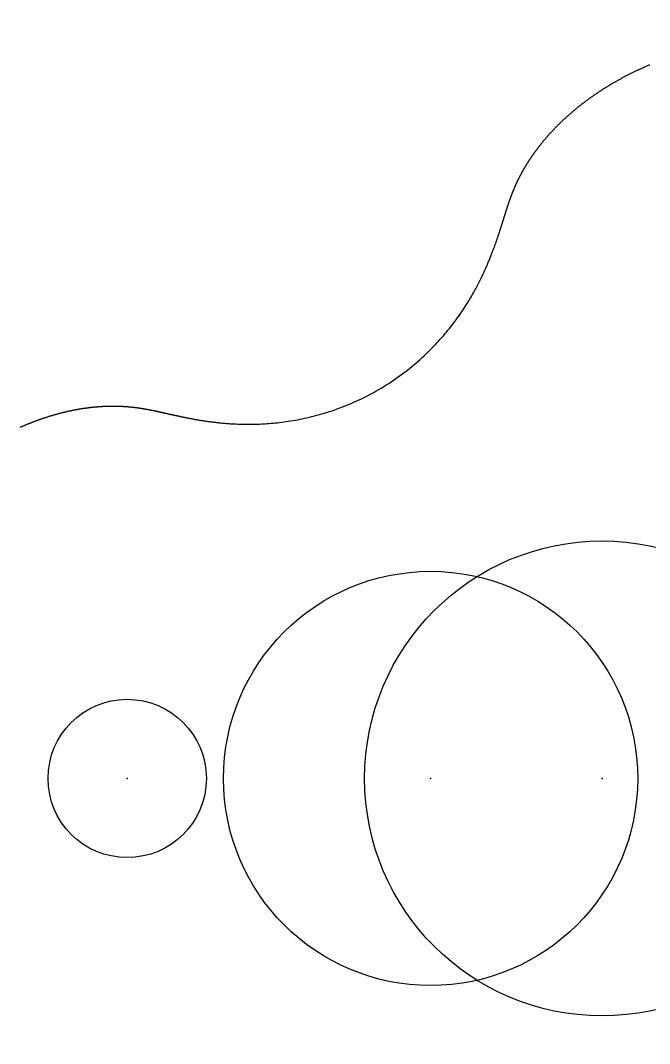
# Model space of a CAD drawing. Header units: metres. Extents: x -1 to 1, y -1 to 1.
# Drawn here: x -0.297 to 0.159, y -0.192 to 0.549 of the extents above; entities that cross this region are included whole.
import ezdxf

# ---------------------------------------------------------------- set-up
doc = ezdxf.new("R2010")
doc.units = ezdxf.units.M

msp = doc.modelspace()

# ---------------------------------------------------------------- linework, layer by layer
at = {"color": 1}
msp.add_lwpolyline([(-0.29716, 0.25441), (-0.29674, 0.2546), (-0.29631, 0.25479), (-0.29589, 0.25497), (-0.29547, 0.25515), (-0.29505, 0.25533), (-0.29463, 0.25551), (-0.29421, 0.25569), (-0.29379, 0.25587), (-0.29337, 0.25605), (-0.29295, 0.25622), (-0.29254, 0.25639), (-0.29212, 0.25657), (-0.2917, 0.25674), (-0.29129, 0.25691), (-0.29087, 0.25707), (-0.29046, 0.25724), (-0.29004, 0.25741), (-0.28963, 0.25757), (-0.28922, 0.25773), (-0.28881, 0.25789), (-0.2884, 0.25805), (-0.28799, 0.25821), (-0.28758, 0.25837), (-0.28717, 0.25852), (-0.28676, 0.25868), (-0.28635, 0.25883), (-0.28594, 0.25898), (-0.28554, 0.25914), (-0.28513, 0.25928), (-0.28473, 0.25943), (-0.28432, 0.25958), (-0.28392, 0.25972), (-0.28352, 0.25987), (-0.28311, 0.26001), (-0.28271, 0.26015), (-0.28231, 0.26029), (-0.28191, 0.26043), (-0.28151, 0.26057), (-0.28111, 0.26071), (-0.28072, 0.26084), (-0.28032, 0.26098), (-0.27992, 0.26111), (-0.27953, 0.26124), (-0.27913, 0.26137), (-0.27874, 0.2615), (-0.27834, 0.26163), (-0.27795, 0.26175), (-0.27756, 0.26188), (-0.27717, 0.262), (-0.27678, 0.26213), (-0.27639, 0.26225), (-0.276, 0.26237), (-0.27561, 0.26249), (-0.27523, 0.26261), (-0.27484, 0.26272), (-0.27446, 0.26284), (-0.27407, 0.26295), (-0.27369, 0.26307), (-0.2733, 0.26318), (-0.27292, 0.26329), (-0.27254, 0.2634), (-0.27216, 0.26351), (-0.27178, 0.26362), (-0.2714, 0.26372), (-0.27102, 0.26383), (-0.27065, 0.26393), (-0.27027, 0.26404), (-0.2699, 0.26414), (-0.26952, 0.26424), (-0.26915, 0.26434), (-0.26878, 0.26444), (-0.2684, 0.26453), (-0.26803, 0.26463), (-0.26766, 0.26473), (-0.26729, 0.26482), (-0.26692, 0.26491), (-0.26656, 0.26501), (-0.26619, 0.2651), (-0.26582, 0.26519), (-0.26546, 0.26527), (-0.2651, 0.26536), (-0.26473, 0.26545), (-0.26437, 0.26553), (-0.26401, 0.26562), (-0.26365, 0.2657), (-0.26329, 0.26579), (-0.26293, 0.26587), (-0.26257, 0.26595), (-0.26222, 0.26603), (-0.26186, 0.26611), (-0.26151, 0.26618), (-0.26115, 0.26626), (-0.2608, 0.26633), (-0.26045, 0.26641), (-0.2601, 0.26648), (-0.25975, 0.26655), (-0.2594, 0.26663), (-0.25905, 0.2667), (-0.2587, 0.26677), (-0.25836, 0.26683), (-0.25801, 0.2669), (-0.25767, 0.26697), (-0.25732, 0.26703), (-0.25698, 0.2671), (-0.25664, 0.26716), (-0.2563, 0.26722), (-0.25596, 0.26729), (-0.25562, 0.26735), (-0.25528, 0.26741), (-0.25494, 0.26747), (-0.25461, 0.26752), (-0.25427, 0.26758), (-0.25394, 0.26764), (-0.25361, 0.26769), (-0.25327, 0.26775), (-0.25294, 0.2678), (-0.25261, 0.26785), (-0.25228, 0.26791), (-0.25196, 0.26796), (-0.25163, 0.26801), (-0.2513, 0.26806), (-0.25098, 0.26811), (-0.25065, 0.26815), (-0.25033, 0.2682), (-0.25001, 0.26825), (-0.24969, 0.26829), (-0.24937, 0.26834), (-0.24905, 0.26838), (-0.24873, 0.26842), (-0.24841, 0.26846), (-0.24809, 0.2685), (-0.24778, 0.26854), (-0.24746, 0.26858), (-0.24715, 0.26862), (-0.24684, 0.26866), (-0.24653, 0.2687), (-0.24622, 0.26873), (-0.24591, 0.26877), (-0.2456, 0.2688), (-0.24529, 0.26884), (-0.24499, 0.26887), (-0.24468, 0.2689), (-0.24438, 0.26894), (-0.24407, 0.26897), (-0.24377, 0.269), (-0.24347, 0.26903), (-0.24317, 0.26906), (-0.24287, 0.26908), (-0.24257, 0.26911), (-0.24227, 0.26914), (-0.24198, 0.26916), (-0.24168, 0.26919), (-0.24139, 0.26921), (-0.24109, 0.26924), (-0.2408, 0.26926), (-0.24051, 0.26928), (-0.24022, 0.26931), (-0.23993, 0.26933), (-0.23964, 0.26935), (-0.23935, 0.26937), (-0.23907, 0.26939), (-0.23878, 0.2694), (-0.2385, 0.26942), (-0.23821, 0.26944), (-0.23793, 0.26946), (-0.23765, 0.26947), (-0.23737, 0.26949), (-0.23709, 0.2695), (-0.23681, 0.26952), (-0.23653, 0.26953), (-0.23626, 0.26954), (-0.23598, 0.26956), (-0.2357, 0.26957), (-0.23543, 0.26958), (-0.23516, 0.26959), (-0.23489, 0.2696), (-0.23462, 0.26961), (-0.23435, 0.26962), (-0.23408, 0.26963), (-0.23381, 0.26963), (-0.23354, 0.26964), (-0.23328, 0.26965), (-0.23301, 0.26965), (-0.23275, 0.26966), (-0.23248, 0.26966), (-0.23222, 0.26967), (-0.23196, 0.26967), (-0.2317, 0.26968), (-0.23144, 0.26968), (-0.23118, 0.26968), (-0.23092, 0.26968), (-0.23067, 0.26969), (-0.23041, 0.26969), (-0.23015, 0.26969), (-0.2299, 0.26969), (-0.22965, 0.26969), (-0.2294, 0.26969), (-0.22914, 0.26968), (-0.22889, 0.26968), (-0.22864, 0.26968), (-0.2284, 0.26968), (-0.22815, 0.26967), (-0.2279, 0.26967), (-0.22765, 0.26967), (-0.22741, 0.26966), (-0.22717, 0.26966), (-0.22692, 0.26965), (-0.22668, 0.26964), (-0.22644, 0.26964), (-0.2262, 0.26963), (-0.22596, 0.26962), (-0.22572, 0.26962), (-0.22548, 0.26961), (-0.22524, 0.2696), (-0.22501, 0.26959), (-0.22477, 0.26958), (-0.22453, 0.26957), (-0.2243, 0.26956), (-0.22407, 0.26955), (-0.22383, 0.26954), (-0.2236, 0.26953), (-0.22337, 0.26952), (-0.22314, 0.26951), (-0.22291, 0.26949), (-0.22268, 0.26948), (-0.22245, 0.26947), (-0.22223, 0.26945), (-0.222, 0.26944), (-0.22178, 0.26943), (-0.22155, 0.26941), (-0.22133, 0.2694), (-0.2211, 0.26938), (-0.22088, 0.26937), (-0.22066, 0.26935), (-0.22044, 0.26933), (-0.22022, 0.26932), (-0.22, 0.2693), (-0.21978, 0.26928), (-0.21956, 0.26926), (-0.21934, 0.26925), (-0.21912, 0.26923), (-0.2189, 0.26921), (-0.21869, 0.26919), (-0.21847, 0.26917), (-0.21826, 0.26915), (-0.21804, 0.26913), (-0.21783, 0.26911), (-0.21762, 0.26909), (-0.2174, 0.26907), (-0.21719, 0.26905), (-0.21698, 0.26903), (-0.21677, 0.26901), (-0.21656, 0.26899), (-0.21635, 0.26896), (-0.21614, 0.26894), (-0.21593, 0.26892), (-0.21572, 0.2689), (-0.21551, 0.26887), (-0.21531, 0.26885), (-0.2151, 0.26882), (-0.21489, 0.2688), (-0.21469, 0.26878), (-0.21448, 0.26875), (-0.21428, 0.26873), (-0.21407, 0.2687), (-0.21387, 0.26868), (-0.21366, 0.26865), (-0.21346, 0.26862), (-0.21326, 0.2686), (-0.21305, 0.26857), (-0.21285, 0.26854), (-0.21265, 0.26852), (-0.21245, 0.26849), (-0.21224, 0.26846), (-0.21204, 0.26843), (-0.21184, 0.2684), (-0.21164, 0.26838), (-0.21144, 0.26835), (-0.21124, 0.26832), (-0.21104, 0.26829), (-0.21084, 0.26826), (-0.21064, 0.26823), (-0.21044, 0.2682), (-0.21024, 0.26817), (-0.21004, 0.26814), (-0.20984, 0.26811), (-0.20964, 0.26808), (-0.20944, 0.26805), (-0.20924, 0.26801), (-0.20904, 0.26798), (-0.20884, 0.26795), (-0.20864, 0.26792), (-0.20844, 0.26788), (-0.20824, 0.26785), (-0.20804, 0.26782), (-0.20784, 0.26778), (-0.20764, 0.26775), (-0.20744, 0.26772), (-0.20724, 0.26768), (-0.20704, 0.26765), (-0.20684, 0.26761), (-0.20664, 0.26758), (-0.20644, 0.26754), (-0.20623, 0.2675), (-0.20603, 0.26747), (-0.20583, 0.26743), (-0.20563, 0.2674), (-0.20542, 0.26736), (-0.20522, 0.26732), (-0.20502, 0.26728), (-0.20481, 0.26724), (-0.20461, 0.26721), (-0.2044, 0.26717), (-0.2042, 0.26713), (-0.20399, 0.26709), (-0.20379, 0.26705), (-0.20358, 0.26701), (-0.20337, 0.26697), (-0.20316, 0.26693), (-0.20295, 0.26689), (-0.20274, 0.26685), (-0.20253, 0.2668), (-0.20232, 0.26676), (-0.20211, 0.26672), (-0.20189, 0.26668), (-0.20168, 0.26663), (-0.20146, 0.26659), (-0.20125, 0.26654), (-0.20103, 0.2665), (-0.20081, 0.26646), (-0.20059, 0.26641), (-0.20037, 0.26636), (-0.20015, 0.26632), (-0.19993, 0.26627), (-0.19971, 0.26622), (-0.19948, 0.26618), (-0.19925, 0.26613), (-0.19903, 0.26608), (-0.1988, 0.26603), (-0.19857, 0.26598), (-0.19834, 0.26593), (-0.1981, 0.26588), (-0.19787, 0.26583), (-0.19763, 0.26578), (-0.19739, 0.26573), (-0.19715, 0.26568), (-0.19691, 0.26562), (-0.19667, 0.26557), (-0.19642, 0.26552), (-0.19618, 0.26546), (-0.19593, 0.26541), (-0.19568, 0.26535), (-0.19542, 0.2653), (-0.19517, 0.26524), (-0.19491, 0.26518), (-0.19465, 0.26513), (-0.19439, 0.26507), (-0.19413, 0.26501), (-0.19386, 0.26495), (-0.19359, 0.26489), (-0.19332, 0.26483), (-0.19305, 0.26477), (-0.19277, 0.26471), (-0.19249, 0.26464), (-0.19221, 0.26458), (-0.19192, 0.26452), (-0.19164, 0.26445), (-0.19135, 0.26439), (-0.19105, 0.26432), (-0.19076, 0.26425), (-0.19046, 0.26419), (-0.19015, 0.26412), (-0.18985, 0.26405), (-0.18954, 0.26398), (-0.18922, 0.26391), (-0.18891, 0.26384), (-0.18859, 0.26377), (-0.18826, 0.26369), (-0.18793, 0.26362), (-0.1876, 0.26355), (-0.18727, 0.26347), (-0.18693, 0.2634), (-0.18658, 0.26332), (-0.18623, 0.26324), (-0.18588, 0.26316), (-0.18552, 0.26309), (-0.18516, 0.26301), (-0.18479, 0.26293), (-0.18442, 0.26284), (-0.18405, 0.26276), (-0.18366, 0.26268), (-0.18328, 0.2626), (-0.18289, 0.26251), (-0.18249, 0.26243), (-0.18209, 0.26234), (-0.18168, 0.26225), (-0.18126, 0.26217), (-0.18084, 0.26208), (-0.18042, 0.26199), (-0.17999, 0.2619), (-0.17955, 0.26181), (-0.1791, 0.26172), (-0.17865, 0.26162), (-0.1782, 0.26153), (-0.17773, 0.26144), (-0.17726, 0.26134), (-0.17678, 0.26125), (-0.1763, 0.26115), (-0.1758, 0.26105), (-0.1753, 0.26095), (-0.17479, 0.26086), (-0.17428, 0.26076), (-0.17375, 0.26066), (-0.17322, 0.26056), (-0.17268, 0.26046), (-0.17213, 0.26036), (-0.17157, 0.26025), (-0.17101, 0.26015), (-0.17043, 0.26005), (-0.16985, 0.25995), (-0.16925, 0.25984), (-0.16865, 0.25974), (-0.16803, 0.25964), (-0.16741, 0.25953), (-0.16677, 0.25943), (-0.16613, 0.25933), (-0.16547, 0.25922), (-0.16481, 0.25912), (-0.16413, 0.25901), (-0.16344, 0.25891), (-0.16274, 0.25881), (-0.16203, 0.2587), (-0.1613, 0.2586), (-0.16056, 0.2585), (-0.15981, 0.2584), (-0.15905, 0.2583), (-0.15828, 0.2582), (-0.15749, 0.2581), (-0.15669, 0.258), (-0.15587, 0.25791), (-0.15504, 0.25781), (-0.1542, 0.25772), (-0.15334, 0.25763), (-0.15247, 0.25754), (-0.15158, 0.25745), (-0.15068, 0.25737), (-0.14976, 0.25729), (-0.14883, 0.25721), (-0.14788, 0.25713), (-0.14691, 0.25706), (-0.14593, 0.25699), (-0.14493, 0.25692), (-0.14392, 0.25686), (-0.14289, 0.2568), (-0.14183, 0.25675), (-0.14077, 0.2567), (-0.13968, 0.25665), (-0.13858, 0.25661), (-0.13746, 0.25658), (-0.13632, 0.25655), (-0.13516, 0.25653), (-0.13398, 0.25651), (-0.13278, 0.2565), (-0.13157, 0.2565), (-0.13033, 0.2565), (-0.12908, 0.25652), (-0.1278, 0.25654), (-0.12651, 0.25657), (-0.12519, 0.25661), (-0.12386, 0.25666), (-0.1225, 0.25672), (-0.12113, 0.25679), (-0.11973, 0.25687), (-0.11832, 0.25697), (-0.11688, 0.25707), (-0.11543, 0.25719), (-0.11395, 0.25732), (-0.11246, 0.25746), (-0.11094, 0.25762), (-0.10941, 0.25779), (-0.10785, 0.25798), (-0.10628, 0.25818), (-0.10468, 0.2584), (-0.10307, 0.25864), (-0.10144, 0.25889), (-0.09979, 0.25917), (-0.09812, 0.25946), (-0.09644, 0.25976), (-0.09474, 0.26009), (-0.09302, 0.26044), (-0.09128, 0.26081), (-0.08953, 0.2612), (-0.08777, 0.26161), (-0.08599, 0.26204), (-0.08419, 0.26249), (-0.08239, 0.26297), (-0.08057, 0.26347), (-0.07874, 0.26399), (-0.07689, 0.26454), (-0.07504, 0.26511), (-0.07318, 0.2657), (-0.07132, 0.26632), (-0.06944, 0.26696), (-0.06756, 0.26763), (-0.06567, 0.26833), (-0.06378, 0.26905), (-0.06189, 0.26979), (-0.06, 0.27056), (-0.0581, 0.27135), (-0.0562, 0.27217), (-0.05431, 0.27302), (-0.05242, 0.27388), (-0.05053, 0.27478), (-0.04865, 0.27569), (-0.04677, 0.27664), (-0.0449, 0.2776), (-0.04304, 0.27859), (-0.04119, 0.2796), (-0.03935, 0.28063), (-0.03752, 0.28168), (-0.0357, 0.28276), (-0.03389, 0.28385), (-0.0321, 0.28496), (-0.03033, 0.2861), (-0.02857, 0.28725), (-0.02683, 0.28842), (-0.02511, 0.2896), (-0.02341, 0.2908), (-0.02172, 0.29202), (-0.02006, 0.29324), (-0.01842, 0.29449), (-0.0168, 0.29574), (-0.0152, 0.297), (-0.01363, 0.29828), (-0.01208, 0.29956), (-0.01056, 0.30086), (-0.00905, 0.30216), (-0.00758, 0.30346), (-0.00613, 0.30477), (-0.0047, 0.30609), (-0.0033, 0.30741), (-0.00193, 0.30874), (-0.00058, 0.31006), (0.00075, 0.31139), (0.00204, 0.31271), (0.00331, 0.31404), (0.00456, 0.31536), (0.00578, 0.31669), (0.00697, 0.31801), (0.00813, 0.31932), (0.00928, 0.32063), (0.01039, 0.32194), (0.01148, 0.32324), (0.01255, 0.32453), (0.01359, 0.32582), (0.01461, 0.3271), (0.0156, 0.32837), (0.01657, 0.32964), (0.01751, 0.33089), (0.01844, 0.33214), (0.01934, 0.33337), (0.02022, 0.3346), (0.02107, 0.33582), (0.02191, 0.33702), (0.02272, 0.33821), (0.02351, 0.3394), (0.02429, 0.34057), (0.02504, 0.34172), (0.02577, 0.34287), (0.02649, 0.344), (0.02719, 0.34513), (0.02786, 0.34623), (0.02852, 0.34733), (0.02917, 0.34841), (0.02979, 0.34948), (0.03041, 0.35054), (0.031, 0.35159), (0.03158, 0.35262), (0.03214, 0.35363), (0.03269, 0.35464), (0.03323, 0.35563), (0.03375, 0.35661), (0.03425, 0.35758), (0.03475, 0.35853), (0.03523, 0.35947), (0.0357, 0.3604), (0.03615, 0.36131), (0.0366, 0.36221), (0.03703, 0.3631), (0.03745, 0.36398), (0.03786, 0.36484), (0.03827, 0.36569), (0.03866, 0.36653), (0.03904, 0.36736), (0.03941, 0.36817), (0.03977, 0.36898), (0.04012, 0.36977), (0.04046, 0.37055), (0.0408, 0.37131), (0.04113, 0.37207), (0.04144, 0.37282), (0.04176, 0.37355), (0.04206, 0.37427), (0.04235, 0.37499), (0.04264, 0.37569), (0.04293, 0.37638), (0.0432, 0.37706), (0.04347, 0.37773), (0.04373, 0.37839), (0.04399, 0.37904), (0.04424, 0.37969), (0.04448, 0.38032), (0.04472, 0.38094), (0.04496, 0.38155), (0.04519, 0.38216), (0.04541, 0.38275), (0.04563, 0.38334), (0.04584, 0.38392), (0.04605, 0.38448), (0.04626, 0.38504), (0.04646, 0.3856), (0.04665, 0.38614), (0.04684, 0.38668), (0.04703, 0.38721), (0.04722, 0.38773), (0.0474, 0.38824), (0.04757, 0.38874), (0.04775, 0.38924), (0.04792, 0.38973), (0.04808, 0.39022), (0.04825, 0.39069), (0.04841, 0.39116), (0.04856, 0.39163), (0.04872, 0.39209), (0.04887, 0.39254), (0.04902, 0.39298), (0.04916, 0.39342), (0.04931, 0.39385), (0.04945, 0.39428), (0.04959, 0.3947), (0.04972, 0.39511), (0.04986, 0.39552), (0.04999, 0.39592), (0.05012, 0.39632), (0.05024, 0.39672), (0.05037, 0.3971), (0.05049, 0.39749), (0.05061, 0.39786), (0.05073, 0.39824), (0.05085, 0.39861), (0.05097, 0.39897), (0.05108, 0.39933), (0.05119, 0.39968), (0.0513, 0.40003), (0.05141, 0.40038), (0.05152, 0.40072), (0.05163, 0.40106), (0.05173, 0.40139), (0.05184, 0.40172), (0.05194, 0.40204), (0.05204, 0.40237), (0.05214, 0.40268), (0.05224, 0.403), (0.05234, 0.40331), (0.05243, 0.40362), (0.05253, 0.40392), (0.05262, 0.40422), (0.05271, 0.40452), (0.0528, 0.40481), (0.0529, 0.4051), (0.05299, 0.40539), (0.05307, 0.40568), (0.05316, 0.40596), (0.05325, 0.40624), (0.05334, 0.40651), (0.05342, 0.40679), (0.05351, 0.40706), (0.05359, 0.40733), (0.05367, 0.40759), (0.05376, 0.40786), (0.05384, 0.40812), (0.05392, 0.40838), (0.054, 0.40863), (0.05408, 0.40889), (0.05416, 0.40914), (0.05424, 0.40939), (0.05432, 0.40964), (0.05439, 0.40988), (0.05447, 0.41012), (0.05455, 0.41037), (0.05462, 0.41061), (0.0547, 0.41084), (0.05477, 0.41108), (0.05485, 0.41131), (0.05492, 0.41155), (0.055, 0.41178), (0.05507, 0.41201), (0.05514, 0.41223), (0.05522, 0.41246), (0.05529, 0.41268), (0.05536, 0.41291), (0.05543, 0.41313), (0.05551, 0.41335), (0.05558, 0.41357), (0.05565, 0.41379), (0.05572, 0.414), (0.05579, 0.41422), (0.05586, 0.41443), (0.05593, 0.41464), (0.056, 0.41486), (0.05607, 0.41507), (0.05614, 0.41528), (0.05621, 0.41548), (0.05628, 0.41569), (0.05635, 0.4159), (0.05642, 0.4161), (0.05649, 0.41631), (0.05656, 0.41651), (0.05663, 0.41671), (0.0567, 0.41692), (0.05677, 0.41712), (0.05684, 0.41732), (0.0569, 0.41752), (0.05697, 0.41772), (0.05704, 0.41792), (0.05711, 0.41811), (0.05718, 0.41831), (0.05725, 0.41851), (0.05732, 0.4187), (0.05739, 0.4189), (0.05746, 0.41909), (0.05753, 0.41929), (0.05759, 0.41948), (0.05766, 0.41968), (0.05773, 0.41987), (0.0578, 0.42006), (0.05787, 0.42025), (0.05794, 0.42045), (0.05801, 0.42064), (0.05808, 0.42083), (0.05815, 0.42102), (0.05822, 0.42121), (0.05829, 0.4214), (0.05837, 0.42159), (0.05844, 0.42178), (0.05851, 0.42197), (0.05858, 0.42216), (0.05865, 0.42235), (0.05872, 0.42254), (0.05879, 0.42273), (0.05887, 0.42291), (0.05894, 0.4231), (0.05901, 0.42329), (0.05909, 0.42348), (0.05916, 0.42367), (0.05923, 0.42386), (0.05931, 0.42405), (0.05938, 0.42423), (0.05945, 0.42442), (0.05953, 0.42461), (0.0596, 0.4248), (0.05968, 0.42499), (0.05976, 0.42518), (0.05983, 0.42536), (0.05991, 0.42555), (0.05999, 0.42574), (0.06006, 0.42593), (0.06014, 0.42612), (0.06022, 0.42631), (0.0603, 0.4265), (0.06038, 0.42669), (0.06045, 0.42688), (0.06053, 0.42707), (0.06061, 0.42726), (0.06069, 0.42745), (0.06078, 0.42764), (0.06086, 0.42783), (0.06094, 0.42802), (0.06102, 0.42821), (0.0611, 0.4284), (0.06119, 0.42859), (0.06127, 0.42878), (0.06135, 0.42897), (0.06144, 0.42917), (0.06152, 0.42936), (0.06161, 0.42955), (0.0617, 0.42974), (0.06178, 0.42994), (0.06187, 0.43013), (0.06196, 0.43033), (0.06205, 0.43052), (0.06213, 0.43071), (0.06222, 0.43091), (0.06231, 0.4311), (0.0624, 0.4313), (0.0625, 0.4315), (0.06259, 0.43169), (0.06268, 0.43189), (0.06277, 0.43209), (0.06287, 0.43229), (0.06296, 0.43248), (0.06305, 0.43268), (0.06315, 0.43288), (0.06324, 0.43308), (0.06334, 0.43328), (0.06344, 0.43348), (0.06354, 0.43368), (0.06363, 0.43388), (0.06373, 0.43408), (0.06383, 0.43429), (0.06393, 0.43449), (0.06403, 0.43469), (0.06414, 0.43489), (0.06424, 0.4351), (0.06434, 0.4353), (0.06445, 0.43551), (0.06455, 0.43571), (0.06466, 0.43592), (0.06476, 0.43612), (0.06487, 0.43633), (0.06498, 0.43654), (0.06508, 0.43675), (0.06519, 0.43695), (0.0653, 0.43716), (0.06541, 0.43737), (0.06552, 0.43758), (0.06564, 0.43779), (0.06575, 0.438), (0.06586, 0.43822), (0.06598, 0.43843), (0.06609, 0.43864), (0.06621, 0.43885), (0.06632, 0.43907), (0.06644, 0.43928), (0.06656, 0.43949), (0.06668, 0.43971), (0.0668, 0.43992), (0.06692, 0.44014), (0.06704, 0.44036), (0.06716, 0.44057), (0.06729, 0.44079), (0.06741, 0.44101), (0.06754, 0.44123), (0.06766, 0.44145), (0.06779, 0.44167), (0.06792, 0.44189), (0.06805, 0.44211), (0.06818, 0.44233), (0.06831, 0.44255), (0.06844, 0.44278), (0.06857, 0.443), (0.0687, 0.44322), (0.06884, 0.44345), (0.06897, 0.44367), (0.06911, 0.4439), (0.06924, 0.44412), (0.06938, 0.44435), (0.06952, 0.44458), (0.06966, 0.4448), (0.0698, 0.44503), (0.06994, 0.44526), (0.07008, 0.44549), (0.07023, 0.44572), (0.07037, 0.44595), (0.07052, 0.44618), (0.07066, 0.44641), (0.07081, 0.44664), (0.07096, 0.44688), (0.07111, 0.44711), (0.07126, 0.44734), (0.07141, 0.44758), (0.07156, 0.44781), (0.07172, 0.44805), (0.07187, 0.44828), (0.07203, 0.44852), (0.07218, 0.44876), (0.07234, 0.44899), (0.0725, 0.44923), (0.07266, 0.44947), (0.07282, 0.44971), (0.07298, 0.44995), (0.07314, 0.45019), (0.07331, 0.45043), (0.07347, 0.45067), (0.07364, 0.45091), (0.07381, 0.45115), (0.07397, 0.4514), (0.07414, 0.45164), (0.07431, 0.45188), (0.07449, 0.45213), (0.07466, 0.45237), (0.07483, 0.45262), (0.07501, 0.45286), (0.07518, 0.45311), (0.07536, 0.45336), (0.07554, 0.4536), (0.07572, 0.45385), (0.0759, 0.4541), (0.07608, 0.45435), (0.07626, 0.4546), (0.07645, 0.45485), (0.07663, 0.4551), (0.07682, 0.45535), (0.07701, 0.4556), (0.07719, 0.45585), (0.07738, 0.4561), (0.07757, 0.45635), (0.07777, 0.45661), (0.07796, 0.45686), (0.07816, 0.45711), (0.07835, 0.45737), (0.07855, 0.45762), (0.07875, 0.45788), (0.07895, 0.45813), (0.07915, 0.45839), (0.07935, 0.45864), (0.07955, 0.4589), (0.07976, 0.45916), (0.07996, 0.45942), (0.08017, 0.45967), (0.08038, 0.45993), (0.08058, 0.46019), (0.08079, 0.46045), (0.08101, 0.46071), (0.08122, 0.46097), (0.08143, 0.46123), (0.08165, 0.46149), (0.08187, 0.46175), (0.08208, 0.46202), (0.0823, 0.46228), (0.08252, 0.46254), (0.08275, 0.4628), (0.08297, 0.46307), (0.08319, 0.46333), (0.08342, 0.46359), (0.08365, 0.46386), (0.08387, 0.46412), (0.0841, 0.46439), (0.08433, 0.46465), (0.08457, 0.46492), (0.0848, 0.46518), (0.08504, 0.46545), (0.08527, 0.46572), (0.08551, 0.46598), (0.08575, 0.46625), (0.08599, 0.46652), (0.08623, 0.46679), (0.08647, 0.46706), (0.08672, 0.46732), (0.08696, 0.46759), (0.08721, 0.46786), (0.08746, 0.46813), (0.08771, 0.4684), (0.08796, 0.46867), (0.08821, 0.46894), (0.08846, 0.46921), (0.08872, 0.46948), (0.08897, 0.46975), (0.08923, 0.47003), (0.08949, 0.4703), (0.08975, 0.47057), (0.09001, 0.47084), (0.09027, 0.47111), (0.09054, 0.47138), (0.09081, 0.47166), (0.09107, 0.47193), (0.09134, 0.4722), (0.09161, 0.47248), (0.09188, 0.47275), (0.09216, 0.47302), (0.09243, 0.4733), (0.0927, 0.47357), (0.09298, 0.47385), (0.09326, 0.47412), (0.09354, 0.47439), (0.09382, 0.47467), (0.0941, 0.47494), (0.09439, 0.47522), (0.09467, 0.47549), (0.09496, 0.47577), (0.09525, 0.47605), (0.09554, 0.47632), (0.09583, 0.4766), (0.09612, 0.47687), (0.09642, 0.47715), (0.09671, 0.47742), (0.09701, 0.4777), (0.09731, 0.47798), (0.09761, 0.47825), (0.09791, 0.47853), (0.09821, 0.47881), (0.09851, 0.47908), (0.09882, 0.47936), (0.09913, 0.47964), (0.09944, 0.47991), (0.09974, 0.48019), (0.10006, 0.48047), (0.10037, 0.48074), (0.10068, 0.48102), (0.101, 0.4813), (0.10132, 0.48157), (0.10163, 0.48185), (0.10195, 0.48213), (0.10228, 0.4824), (0.1026, 0.48268), (0.10292, 0.48296), (0.10325, 0.48323), (0.10358, 0.48351), (0.10391, 0.48379), (0.10424, 0.48406), (0.10457, 0.48434), (0.1049, 0.48462), (0.10524, 0.48489), (0.10557, 0.48517), (0.10591, 0.48545), (0.10625, 0.48572), (0.10659, 0.486), (0.10693, 0.48628), (0.10728, 0.48655), (0.10762, 0.48683), (0.10797, 0.4871), (0.10831, 0.48738), (0.10866, 0.48766), (0.10902, 0.48793), (0.10937, 0.48821), (0.10972, 0.48848), (0.11008, 0.48876), (0.11043, 0.48903), (0.11079, 0.48931), (0.11115, 0.48958), (0.11151, 0.48986), (0.11188, 0.49013), (0.11224, 0.49041), (0.11261, 0.49068), (0.11298, 0.49095), (0.11334, 0.49123), (0.11371, 0.4915), (0.11409, 0.49177), (0.11446, 0.49205), (0.11483, 0.49232), (0.11521, 0.49259), (0.11559, 0.49286), (0.11597, 0.49314), (0.11635, 0.49341), (0.11673, 0.49368), (0.11712, 0.49395), (0.1175, 0.49422), (0.11789, 0.49449), (0.11828, 0.49476), (0.11867, 0.49503), (0.11906, 0.4953), (0.11945, 0.49557), (0.11984, 0.49584), (0.12024, 0.49611), (0.12064, 0.49638), (0.12104, 0.49665), (0.12144, 0.49692), (0.12184, 0.49718), (0.12224, 0.49745), (0.12265, 0.49772), (0.12305, 0.49799), (0.12346, 0.49825), (0.12387, 0.49852), (0.12428, 0.49878), (0.12469, 0.49905), (0.12511, 0.49931), (0.12552, 0.49958), (0.12594, 0.49984), (0.12636, 0.5001), (0.12678, 0.50037), (0.1272, 0.50063), (0.12762, 0.50089), (0.12805, 0.50115), (0.12847, 0.50142), (0.1289, 0.50168), (0.12933, 0.50194), (0.12976, 0.5022), (0.13019, 0.50246), (0.13062, 0.50272), (0.13106, 0.50297), (0.13149, 0.50323), (0.13193, 0.50349), (0.13237, 0.50375), (0.13281, 0.504), (0.13325, 0.50426), (0.1337, 0.50451), (0.13414, 0.50477), (0.13459, 0.50502), (0.13503, 0.50528), (0.13548, 0.50553), (0.13594, 0.50578), (0.13639, 0.50604), (0.13684, 0.50629), (0.1373, 0.50654), (0.13775, 0.50679), (0.13821, 0.50704), (0.13867, 0.50729), (0.13913, 0.50754), (0.1396, 0.50779), (0.14006, 0.50803), (0.14052, 0.50828), (0.14099, 0.50853), (0.14146, 0.50877), (0.14193, 0.50902), (0.1424, 0.50926), (0.14287, 0.50951), (0.14335, 0.50975), (0.14382, 0.50999), (0.1443, 0.51023), (0.14478, 0.51047), (0.14526, 0.51071), (0.14574, 0.51095), (0.14622, 0.51119), (0.14671, 0.51143), (0.14719, 0.51167), (0.14768, 0.5119), (0.14817, 0.51214), (0.14866, 0.51238), (0.14915, 0.51261), (0.14964, 0.51284), (0.15014, 0.51308), (0.15063, 0.51331), (0.15113, 0.51354), (0.15163, 0.51377), (0.15213, 0.514), (0.15263, 0.51423), (0.15313, 0.51446), (0.15364, 0.51469), (0.15414, 0.51491), (0.15465, 0.51514), (0.15516, 0.51537), (0.15567, 0.51559), (0.15618, 0.51581), (0.15669, 0.51604), (0.15721, 0.51626), (0.15772, 0.51648), (0.15824, 0.5167), (0.15876, 0.51692)], dxfattribs=at)
at = {"color": 7}
msp.add_circle((0, 0), 1, dxfattribs=at)
at = {"color": 5}
for centre, radius in [((0.1242, 0), 0.17196), ((0, 0), 0.15)]:
    msp.add_circle(centre, radius, dxfattribs=at)
at = {"color": 6}
msp.add_circle((-0.21972, 0), 0.05732, dxfattribs=at)
at = {"color": 3}
for p in [(-0.21972, 0), (0, 0)]:
    msp.add_point(p, dxfattribs=at)
at = {"color": 6}
msp.add_point((0.1242, 0), dxfattribs=at)

doc.saveas('drawing.dxf')
